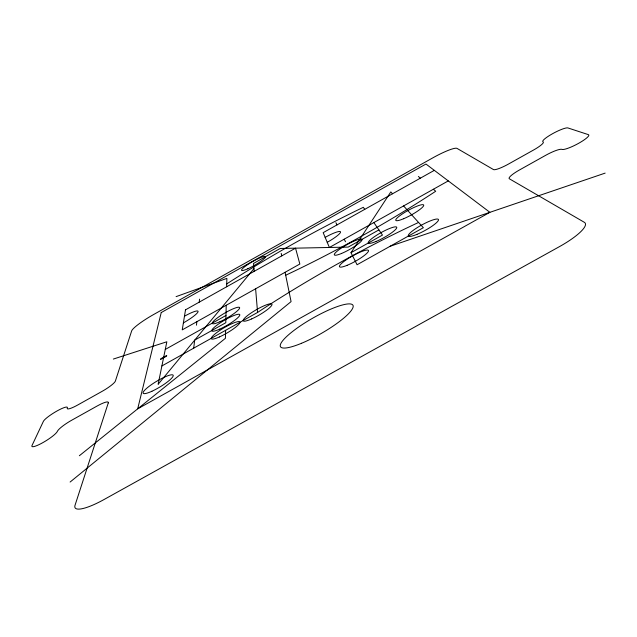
<?xml version="1.0" encoding="UTF-8"?>
<svg xmlns="http://www.w3.org/2000/svg" width="637" height="637" viewBox="0 0 637 637"><rect width="100%" height="100%" fill="white"/><g stroke="black" fill="none" stroke-linecap="round" stroke-linejoin="round"><path stroke-width="0.96" d="M225.609 330.316L225.418 338.303L79.362 455.734M226.215 305.25L225.793 322.72L194.675 340.126L193.712 348.144M226.661 286.761L226.868 278.385L176.099 296.635M196.459 325.196L196.881 321.677M199.214 302.153L199.572 299.143M158.159 384.159L163.55 357.859M163.701 357.126L166.846 341.774L113.354 359.061M403.579 205.934L423.358 227.696L357.062 264.745L350.995 252.69L390.823 191.904L392.527 193.775M158.287 384.087L253.94 268.655M70.11 482.042L291.077 301.612L285.081 272.286M434.315 170.35L323.174 232.656L329.393 247.475L448.281 180.9M165.27 349.442L225.968 315.482M378.904 229.901L348.176 247.092L280.208 248.47L253.51 263.439L254.163 271.346M160.651 358.83L166.751 355.422M350.995 252.69L382.479 235.085L373.855 222.576M160.492 359.563L166.607 356.147M161.894 365.941L257.579 312.441A287.629 62.952 -29.4 0 1 418.581 222.44M390.17 246.248L605.15 173.113M418.366 176.457L420.372 178.169M433.367 189.253L435.708 191.251A197.82 29.684 -29.3 0 1 285.687 275.24M364.746 209.35L363.337 207.312A236.63 42.639 -29.7 0 0 226.732 283.911M335.906 222.695L337.013 224.901M344.203 239.186L345.493 241.757M281.212 253.367L281.729 255.891M255.612 288.784L257.579 312.441M325.157 237.378A16.395 2.659 -29.4 0 1 340.5 231.828A16.395 2.659 -29.4 0 1 327.227 242.315M184.467 316.223A16.363 2.62 -30.5 0 1 198.083 311.628A16.363 2.62 -30.5 0 1 183.376 322.895M185.51 309.837L182.238 329.878L299.836 264.029L295.528 248.159L185.51 309.837M161.225 312.568L137.696 408.835L489.885 212.32L425.962 164.043L161.225 312.568M108.282 402.903L75.047 505.245A38.029 8.615 -32.2 0 0 104.054 499.519L559.246 246.742A38.475 8.942 -27.4 0 0 584.272 222.273L509.353 178.782A15.169 2.771 -27.9 0 1 519.585 169.904L545.622 155.348A15.24 2.771 -27.7 0 1 561.977 149.376A15.312 2.763 -27.5 0 0 578.691 143.277A15.312 2.763 -27.5 0 0 588.365 134.638L567.901 127.941A14.404 2.46 -27.7 0 0 552.414 133.786A14.404 2.46 -27.7 0 0 543.05 141.844A14.34 2.46 -27.9 0 1 533.519 150.045L508.501 164.043A14.277 2.468 -28.1 0 1 493.484 169.569L457.04 148.405A24.389 3.663 -28.7 0 0 432.531 158.016L153.708 314.471A24.095 3.591 -30.6 0 0 131.652 330.937L115.361 381.117A14.054 2.397 -31.3 0 1 102.095 391.357L77.857 404.925A14.086 2.381 -31.4 0 1 67.323 407.983A14.125 2.373 -31.6 0 0 57.011 410.984A14.125 2.373 -31.6 0 0 43.372 421.383L32.009 445.518A15.009 2.659 -31.9 0 0 42.798 442.667A15.009 2.659 -31.9 0 0 57.386 431.337A14.97 2.675 -31.7 0 1 71.702 420.221L96.904 406.143A14.93 2.683 -31.5 0 1 108.282 402.903M251.695 318.906A16.562 3.01 -30.1 0 0 271.927 304.175A16.562 3.01 -30.1 0 0 249.155 314.344A16.562 3.01 -30.1 0 0 251.695 318.906M376.053 241.471A16.251 2.89 -29 0 0 396.755 227.329A16.251 2.89 -29 0 0 374.691 236.51A16.251 2.89 -29 0 0 376.053 241.471M416.996 234.352A17.151 3.193 -28.7 0 0 438.455 219.526A17.151 3.193 -28.7 0 0 414.727 229.288A17.151 3.193 -28.7 0 0 416.996 234.352M347.117 265.326A16.618 3.034 -29.3 0 0 368.536 250.66A16.618 3.034 -29.3 0 0 346.265 259.792A16.618 3.034 -29.3 0 0 347.117 265.326M403.659 218.714A15.909 2.755 -28.8 0 0 423.693 205.066A15.909 2.755 -28.8 0 0 401.828 214.279A15.909 2.755 -28.8 0 0 403.659 218.714M247.777 268.774A13.799 2.094 -29.9 0 0 265.518 256.703A13.799 2.094 -29.9 0 0 247.252 264.904A13.799 2.094 -29.9 0 0 247.777 268.774M341.615 253.43A15.829 2.747 -29.3 0 0 362.063 239.552A15.829 2.747 -29.3 0 0 340.922 248.366A15.829 2.747 -29.3 0 0 341.615 253.43M219.407 336.949A16.562 3.002 -30.4 0 0 239.942 322.051A16.562 3.002 -30.4 0 0 217.496 332.044A16.562 3.002 -30.4 0 0 219.407 336.949M220.06 321.661A15.774 2.723 -30.3 0 0 239.623 307.615A15.774 2.723 -30.3 0 0 218.244 317.258A15.774 2.723 -30.3 0 0 220.06 321.661M301.5 343.295A41.739 8.759 -29.8 0 0 353.041 305.449A41.739 8.759 -29.8 0 0 295.608 329.194A41.739 8.759 -29.8 0 0 301.5 343.295M219.741 329.114A16.156 2.859 -30.3 0 0 239.783 314.662A16.156 2.859 -30.3 0 0 217.878 324.472A16.156 2.859 -30.3 0 0 219.741 329.114M151.901 391.261A17.486 3.289 -31 0 0 173.16 375.233A17.486 3.289 -31 0 0 149.4 386.118A17.486 3.289 -31 0 0 151.901 391.261"/></g></svg>
